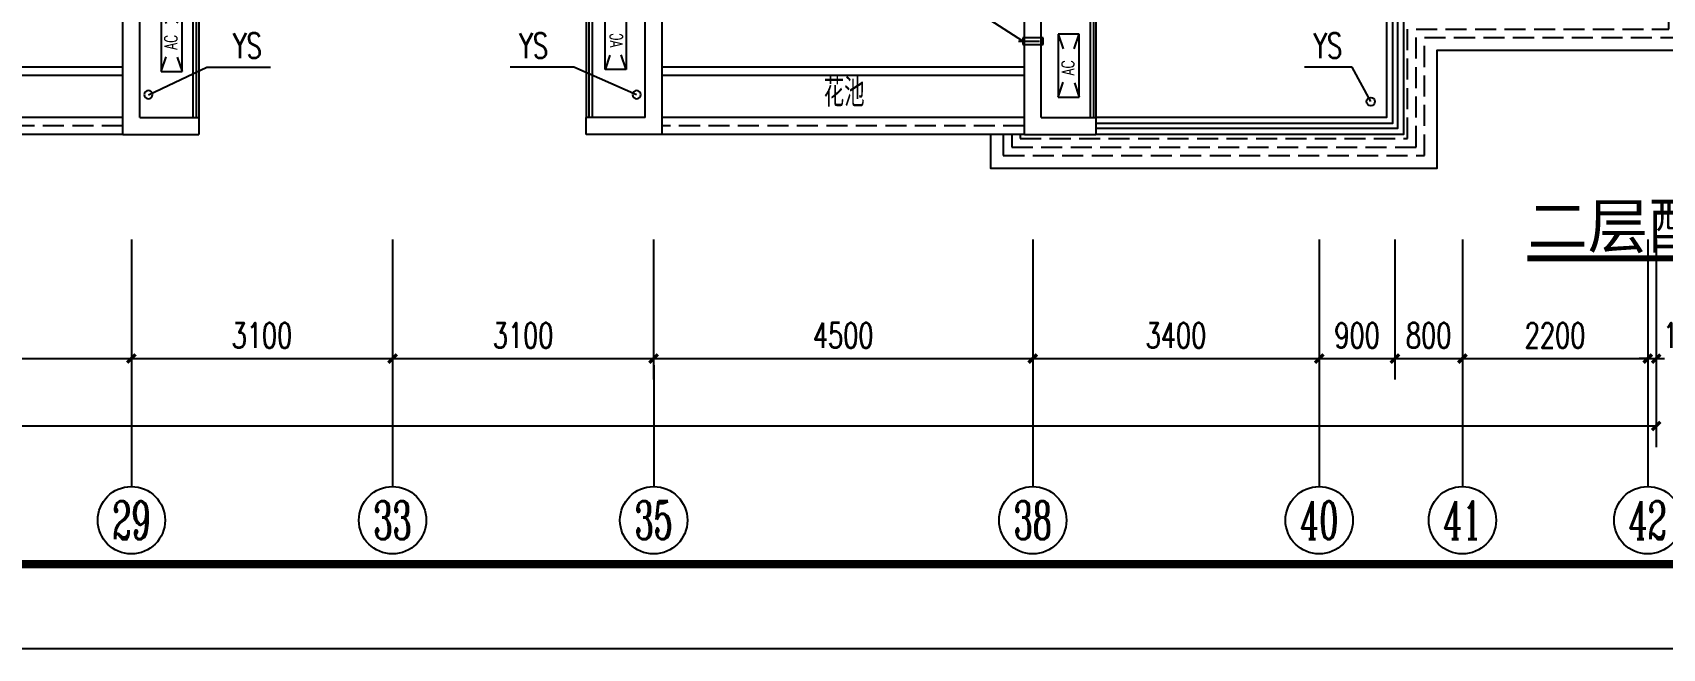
# Model space of a CAD drawing. Extents: x -993182 to -819982, y 169304 to 600104.
# Drawn here: x -943521 to -924175, y 362504 to 369816 of the extents above; entities that cross this region are included whole.
import ezdxf
from ezdxf.enums import TextEntityAlignment as Align

# ---------------------------------------------------------------- set-up
doc = ezdxf.new("R2010")
doc.units = 0
doc.header["$LTSCALE"] = 1000
doc.header["$MEASUREMENT"] = 0
doc.linetypes.add('DASH', pattern=[0.35, 0.25, -0.1])
for name, color, linetype in [('AXIS', 3, 'Continuous'), ('AXIS_TEXT', 7, 'Continuous'), ('DIM_LEAD', 3, 'Continuous'), ('DIM_SYMB', 3, 'Continuous'), ('kan', 146, 'Continuous'), ('KTIAO', 124, 'Continuous'), ('PUB_TEXT', 7, 'Continuous'), ('PUB_TITLE', 146, 'Continuous'), ('WALL', 4, 'Continuous'), ('屋面', 139, 'Continuous'), ('栏杆', 169, 'Continuous'), ('空调、空调洞', 66, 'Continuous'), ('面层', 215, 'Continuous')]:
    doc.layers.add(name, color=color, linetype=linetype)
doc.layers.add('RENDERING', color=125, linetype='Continuous', lineweight=13)
doc.styles.add('-黑体', font='simhei.ttf')
doc.styles.add('_ROMANC', font='romanc__.ttf', dxfattribs={"width": 0.700005})
doc.styles.add('_TCH_AXIS', font='COMPLEX', dxfattribs={"bigfont": 'GBCBIG'})
doc.styles.add('_TCH_DIM', font='SIMPLEX', dxfattribs={"bigfont": 'GBCBIG'})
doc.styles.add('_TCH_DIM_T3', font='SIMPLEX', dxfattribs={"width": 0.705882, "bigfont": 'GBCBIG'})
doc.styles.add('COMPLEX', font='COMPLEX')
doc.styles.add('DIM_FONT', font='simplex_.ttf', dxfattribs={"width": 0.7, "bigfont": 'GBCBIG'})
doc.styles.get("Standard").update_dxf_attribs({"font": 'gbenor.shx', "bigfont": 'gbcbig.shx'})
doc.dimstyles.new('_TCH_ARCH&&100', dxfattribs={"dimtxt": 297.5, "dimasz": 100, "dimexe": 250, "dimexo": 300, "dimgap": 126.25, "dimtad": 1, "dimdec": 0, "dimzin": 0, "dimdsep": 46, "dimtxsty": '_TCH_DIM_T3', "dimblk": 'ARCHTICK', "dimcen": 0.09, "dimclrt": 7, "dimazin": 2, "dimtfac": 1, "dimtdec": 0, "dimtix": 1, "dimtmove": 2, "dimatfit": 3, "dimfxl": 0, "dimtolj": 1, "dimtzin": 0, "dimarcsym": 0})

# ---------------------------------------------------------------- blocks, each defined once
blk = doc.blocks.new('90304092557924')
at = {"layer": 'KTIAO'}
for p, q in [((-375, 125), (-198, 66)), ((-375, 125), (-375, -125)), ((375, 125), (-375, 125)), ((375, 125), (198, 66)), ((375, -125), (375, 125)), ((-203, -68), (-375, -125)), ((-375, -125), (375, -125)), ((200, -67), (375, -125))]:
    blk.add_line(p, q, dxfattribs=at)
at = {"layer": 'KTIAO', "style": '_ROMANC', "width": 0.7}
blk.add_text('AC', height=148.6, dxfattribs=at).set_placement((-113, -66))
at = {"layer": 'KTIAO', "style": 'DIM_FONT', "oblique": 0, "width": 0.6, "flags": 9}
for tag in ['XSIZE', 'YSIZE']:
    blk.add_attdef(tag, (-375, -125), '', height=0.5, dxfattribs=at)
blk = doc.blocks.new('TRHH')
at = {"color": 6}
for centre in [(-244307, -473179), (-238511, -473179)]:
    blk.add_circle(centre, 50, dxfattribs=at)
blk = doc.blocks.new('A$C06D6341B')
at = {"layer": '空调、空调洞', "linetype": 'DASH'}
for p, q in [((80, 290), (0, 290)), ((0, 290), (0, 50)), ((40, 0), (40, 340)), ((80, 50), (80, 290)), ((0, 50), (80, 50))]:
    blk.add_line(p, q, dxfattribs=at)
blk = doc.blocks.new('kt')
at = {"layer": 'DIM_LEAD'}
blk.add_line((-395062, -799397), (-395672, -799004), dxfattribs=at)
at = {"layer": '空调、空调洞', "rotation": 270}
blk.add_blockref('A$C06D6341B', (-395112, -799357, -76424), dxfattribs=at)
blk = doc.blocks.new('_AXISO')
blk.add_circle((0, 0), 0.5)
at = {"layer": 'AXIS_TEXT', "style": 'COMPLEX', "width": 1.041667}
blk.add_attdef('A', text='', height=0.56, dxfattribs=at).set_placement((-0.25, -0.28), (0.25, -0.28), align=Align.FIT)
blk = doc.blocks.new('_ArchTick')
at = {"color": 0, "linetype": 'ByBlock', "const_width": 0.4}
blk.add_lwpolyline([(-0.5, -0.5), (0.5, 0.5)], dxfattribs=at)
blk = doc.blocks.new('*D786')
at = {"layer": 'AXIS', "color": 0, "lineweight": -2}
for p, q in [((-345509, -376960), (-345509, -379424)), ((-285409, -376960), (-285409, -379424)), ((-345509, -379174), (-285409, -379174))]:
    blk.add_line(p, q, dxfattribs=at)
at = {"layer": 'Defpoints', "color": 0}
for p in [(-345509, -376660), (-285409, -376660), (-285409, -379174)]:
    blk.add_point(p, dxfattribs=at)
at = {"layer": 'AXIS', "color": 0, "lineweight": -2, "xscale": 100, "yscale": 100, "zscale": 100, "rotation": 180}
blk.add_blockref('_ArchTick', (-345509, -379174), dxfattribs=at)
at = {"layer": 'AXIS', "color": 0, "lineweight": -2, "xscale": 100, "yscale": 100, "zscale": 100}
blk.add_blockref('_ArchTick', (-285409, -379174), dxfattribs=at)
at = {"layer": 'AXIS', "color": 7, "insert": (-315459, -378899), "char_height": 297.5, "attachment_point": 5, "style": '_TCH_DIM_T3'}
blk.add_mtext('\\A1;60100', dxfattribs=at)
blk = doc.blocks.new('*D805')
at = {"layer": 'AXIS', "color": 0, "lineweight": -2}
for p, q in [((-308009, -376960), (-308009, -378624)), ((-303509, -376960), (-303509, -378624)), ((-308009, -378374), (-303509, -378374))]:
    blk.add_line(p, q, dxfattribs=at)
at = {"layer": 'Defpoints', "color": 0}
for p in [(-308009, -376660), (-303509, -376660), (-303509, -378374)]:
    blk.add_point(p, dxfattribs=at)
at = {"layer": 'AXIS', "color": 0, "lineweight": -2, "xscale": 100, "yscale": 100, "zscale": 100, "rotation": 180}
blk.add_blockref('_ArchTick', (-308009, -378374), dxfattribs=at)
at = {"layer": 'AXIS', "color": 0, "lineweight": -2, "xscale": 100, "yscale": 100, "zscale": 100}
blk.add_blockref('_ArchTick', (-303509, -378374), dxfattribs=at)
at = {"layer": 'AXIS', "color": 7, "insert": (-305759, -378099), "char_height": 297.5, "attachment_point": 5, "style": '_TCH_DIM_T3'}
blk.add_mtext('\\A1;4500', dxfattribs=at)
blk = doc.blocks.new('*D806')
at = {"layer": 'AXIS', "color": 0, "lineweight": -2}
for p, q in [((-303509, -376960), (-303509, -378624)), ((-300409, -376960), (-300409, -378624)), ((-303509, -378374), (-300409, -378374))]:
    blk.add_line(p, q, dxfattribs=at)
at = {"layer": 'Defpoints', "color": 0}
for p in [(-303509, -376660), (-300409, -376660), (-300409, -378374)]:
    blk.add_point(p, dxfattribs=at)
at = {"layer": 'AXIS', "color": 0, "lineweight": -2, "xscale": 100, "yscale": 100, "zscale": 100, "rotation": 180}
blk.add_blockref('_ArchTick', (-303509, -378374), dxfattribs=at)
at = {"layer": 'AXIS', "color": 0, "lineweight": -2, "xscale": 100, "yscale": 100, "zscale": 100}
blk.add_blockref('_ArchTick', (-300409, -378374), dxfattribs=at)
at = {"layer": 'AXIS', "color": 7, "insert": (-301959, -378099), "char_height": 297.5, "attachment_point": 5, "style": '_TCH_DIM_T3'}
blk.add_mtext('\\A1;3100', dxfattribs=at)
blk = doc.blocks.new('*D807')
at = {"layer": 'AXIS', "color": 0, "lineweight": -2}
for p, q in [((-300409, -376960), (-300409, -378624)), ((-297309, -376960), (-297309, -378624)), ((-300409, -378374), (-297309, -378374))]:
    blk.add_line(p, q, dxfattribs=at)
at = {"layer": 'Defpoints', "color": 0}
for p in [(-300409, -376660), (-297309, -376660), (-297309, -378374)]:
    blk.add_point(p, dxfattribs=at)
at = {"layer": 'AXIS', "color": 0, "lineweight": -2, "xscale": 100, "yscale": 100, "zscale": 100, "rotation": 180}
blk.add_blockref('_ArchTick', (-300409, -378374), dxfattribs=at)
at = {"layer": 'AXIS', "color": 0, "lineweight": -2, "xscale": 100, "yscale": 100, "zscale": 100}
blk.add_blockref('_ArchTick', (-297309, -378374), dxfattribs=at)
at = {"layer": 'AXIS', "color": 7, "insert": (-298859, -378099), "char_height": 297.5, "attachment_point": 5, "style": '_TCH_DIM_T3'}
blk.add_mtext('\\A1;3100', dxfattribs=at)
blk = doc.blocks.new('*D808')
at = {"layer": 'AXIS', "color": 0, "lineweight": -2}
for p, q in [((-297309, -376960), (-297309, -378624)), ((-292809, -376960), (-292809, -378624)), ((-297309, -378374), (-292809, -378374))]:
    blk.add_line(p, q, dxfattribs=at)
at = {"layer": 'Defpoints', "color": 0}
for p in [(-297309, -376660), (-292809, -376660), (-292809, -378374)]:
    blk.add_point(p, dxfattribs=at)
at = {"layer": 'AXIS', "color": 0, "lineweight": -2, "xscale": 100, "yscale": 100, "zscale": 100, "rotation": 180}
blk.add_blockref('_ArchTick', (-297309, -378374), dxfattribs=at)
at = {"layer": 'AXIS', "color": 0, "lineweight": -2, "xscale": 100, "yscale": 100, "zscale": 100}
blk.add_blockref('_ArchTick', (-292809, -378374), dxfattribs=at)
at = {"layer": 'AXIS', "color": 7, "insert": (-295059, -378099), "char_height": 297.5, "attachment_point": 5, "style": '_TCH_DIM_T3'}
blk.add_mtext('\\A1;4500', dxfattribs=at)
blk = doc.blocks.new('*D809')
at = {"layer": 'AXIS', "color": 0, "lineweight": -2}
for p, q in [((-292809, -376960), (-292809, -378624)), ((-289409, -376960), (-289409, -378624)), ((-292809, -378374), (-289409, -378374))]:
    blk.add_line(p, q, dxfattribs=at)
at = {"layer": 'Defpoints', "color": 0}
for p in [(-292809, -376660), (-289409, -376660), (-289409, -378374)]:
    blk.add_point(p, dxfattribs=at)
at = {"layer": 'AXIS', "color": 0, "lineweight": -2, "xscale": 100, "yscale": 100, "zscale": 100, "rotation": 180}
blk.add_blockref('_ArchTick', (-292809, -378374), dxfattribs=at)
at = {"layer": 'AXIS', "color": 0, "lineweight": -2, "xscale": 100, "yscale": 100, "zscale": 100}
blk.add_blockref('_ArchTick', (-289409, -378374), dxfattribs=at)
at = {"layer": 'AXIS', "color": 7, "insert": (-291109, -378099), "char_height": 297.5, "attachment_point": 5, "style": '_TCH_DIM_T3'}
blk.add_mtext('\\A1;3400', dxfattribs=at)
blk = doc.blocks.new('*D810')
at = {"layer": 'AXIS', "color": 0, "lineweight": -2}
for p, q in [((-289409, -376960), (-289409, -378624)), ((-288509, -376960), (-288509, -378624)), ((-289409, -378374), (-288509, -378374))]:
    blk.add_line(p, q, dxfattribs=at)
at = {"layer": 'Defpoints', "color": 0}
for p in [(-289409, -376660), (-288509, -376660), (-288509, -378374)]:
    blk.add_point(p, dxfattribs=at)
at = {"layer": 'AXIS', "color": 0, "lineweight": -2, "xscale": 100, "yscale": 100, "zscale": 100, "rotation": 180}
blk.add_blockref('_ArchTick', (-289409, -378374), dxfattribs=at)
at = {"layer": 'AXIS', "color": 0, "lineweight": -2, "xscale": 100, "yscale": 100, "zscale": 100}
blk.add_blockref('_ArchTick', (-288509, -378374), dxfattribs=at)
at = {"layer": 'AXIS', "color": 7, "insert": (-288959, -378099), "char_height": 297.5, "attachment_point": 5, "style": '_TCH_DIM_T3'}
blk.add_mtext('\\A1;900', dxfattribs=at)
blk = doc.blocks.new('*D811')
at = {"layer": 'AXIS', "color": 0, "lineweight": -2}
for p, q in [((-288509, -376960), (-288509, -378624)), ((-287709, -376960), (-287709, -378624)), ((-288509, -378374), (-287709, -378374))]:
    blk.add_line(p, q, dxfattribs=at)
at = {"layer": 'Defpoints', "color": 0}
for p in [(-288509, -376660), (-287709, -376660), (-287709, -378374)]:
    blk.add_point(p, dxfattribs=at)
at = {"layer": 'AXIS', "color": 0, "lineweight": -2, "xscale": 100, "yscale": 100, "zscale": 100, "rotation": 180}
blk.add_blockref('_ArchTick', (-288509, -378374), dxfattribs=at)
at = {"layer": 'AXIS', "color": 0, "lineweight": -2, "xscale": 100, "yscale": 100, "zscale": 100}
blk.add_blockref('_ArchTick', (-287709, -378374), dxfattribs=at)
at = {"layer": 'AXIS', "color": 7, "insert": (-288109, -378099), "char_height": 297.5, "attachment_point": 5, "style": '_TCH_DIM_T3'}
blk.add_mtext('\\A1;800', dxfattribs=at)
blk = doc.blocks.new('*D812')
at = {"layer": 'AXIS', "color": 0, "lineweight": -2}
for p, q in [((-287709, -376960), (-287709, -378624)), ((-285509, -376960), (-285509, -378624)), ((-287709, -378374), (-285509, -378374))]:
    blk.add_line(p, q, dxfattribs=at)
at = {"layer": 'Defpoints', "color": 0}
for p in [(-287709, -376660), (-285509, -376660), (-285509, -378374)]:
    blk.add_point(p, dxfattribs=at)
at = {"layer": 'AXIS', "color": 0, "lineweight": -2, "xscale": 100, "yscale": 100, "zscale": 100, "rotation": 180}
blk.add_blockref('_ArchTick', (-287709, -378374), dxfattribs=at)
at = {"layer": 'AXIS', "color": 0, "lineweight": -2, "xscale": 100, "yscale": 100, "zscale": 100}
blk.add_blockref('_ArchTick', (-285509, -378374), dxfattribs=at)
at = {"layer": 'AXIS', "color": 7, "insert": (-286609, -378099), "char_height": 297.5, "attachment_point": 5, "style": '_TCH_DIM_T3'}
blk.add_mtext('\\A1;2200', dxfattribs=at)
blk = doc.blocks.new('*D813')
at = {"layer": 'AXIS', "color": 0, "lineweight": -2}
for p, q in [((-285509, -376960), (-285509, -378624)), ((-285409, -376960), (-285409, -378624)), ((-285509, -378374), (-285609, -378374)), ((-285509, -378374), (-285409, -378374)), ((-285409, -378374), (-285309, -378374))]:
    blk.add_line(p, q, dxfattribs=at)
at = {"layer": 'Defpoints', "color": 0}
for p in [(-285509, -376660), (-285409, -376660), (-285409, -378374)]:
    blk.add_point(p, dxfattribs=at)
at = {"layer": 'AXIS', "color": 0, "lineweight": -2, "xscale": 100, "yscale": 100, "zscale": 100}
blk.add_blockref('_ArchTick', (-285509, -378374), dxfattribs=at)
at = {"layer": 'AXIS', "color": 0, "lineweight": -2, "xscale": 100, "yscale": 100, "zscale": 100, "rotation": 180}
blk.add_blockref('_ArchTick', (-285409, -378374), dxfattribs=at)
at = {"layer": 'AXIS', "color": 7, "insert": (-285059, -378099), "char_height": 297.5, "attachment_point": 5, "style": '_TCH_DIM_T3'}
blk.add_mtext('\\A1;100', dxfattribs=at)
blk = doc.blocks.new('5#、7#楼参照')
at = {"color": 6}
blk.add_circle((-288796.8, -375322), 50, dxfattribs=at)
at = {"layer": 'AXIS'}
for p, q in [((-303508.8, -378451.5), (-303508.8, -379893.6)), ((-300408.8, -378451.5), (-300408.8, -379893.6)), ((-297308.8, -378451.5), (-297308.8, -379893.6)), ((-292808.8, -378451.5), (-292808.8, -379893.6)), ((-289408.8, -378451.5), (-289408.8, -379893.6)), ((-287708.8, -378451.5), (-287708.8, -379893.6)), ((-285508.8, -378451.5), (-285508.8, -379893.6))]:
    blk.add_line(p, q, dxfattribs=at)
at = {"layer": 'DIM_LEAD'}
for p, q in [((-303306.5, -375240.6), (-302613.5, -374912)), ((-302613.5, -374912), (-301859, -374912)), ((-298256, -374912), (-299010.5, -374912)), ((-297511.1, -375240.6), (-298256, -374912)), ((-289018.5, -374912), (-289582.4, -374912)), ((-288796.8, -375322), (-289018.5, -374912))]:
    blk.add_line(p, q, dxfattribs=at)
at = {"layer": 'kan'}
for p, q in [((-302708.8, -373612), (-302708.8, -375512)), ((-298108.8, -373612), (-298108.8, -375512)), ((-292058.8, -374312), (-292058.8, -375512))]:
    blk.add_line(p, q, dxfattribs=at)
for points in [[(-287608.8, -366912), (-285408.8, -366912), (-285408.8, -374312), (-288408.8, -374312), (-288408.8, -375712), (-292058.8, -375712)], [(-287608.8, -367112), (-285608.8, -367112), (-285608.8, -374112), (-288608.8, -374112), (-288608.8, -375512), (-292058.8, -375512)], [(-303608.8, -375512), (-307908.8, -375512)], [(-292908.8, -375512), (-297208.8, -375512)], [(-303608.8, -375712), (-307908.8, -375712)], [(-292908.8, -375712), (-297208.8, -375712)]]:
    blk.add_lwpolyline(points, dxfattribs=at)
at = {"layer": 'kan', "color": 124, "elevation": 0}
for points in [[(-303608.8, -374912), (-307908.8, -374912), (-307908.8, -374912)], [(-292908.8, -374912), (-297208.8, -374912), (-297208.8, -374912)], [(-303608.8, -375012), (-307908.8, -375012)], [(-292908.8, -375012), (-297208.8, -375012)]]:
    blk.add_lwpolyline(points, dxfattribs=at)
at = {"layer": 'kan', "linetype": 'DASH'}
for points in [[(-289508.8, -375512), (-292058.8, -375512)], [(-303608.8, -375612), (-307908.8, -375612)], [(-292908.8, -375612), (-297208.8, -375612)]]:
    blk.add_lwpolyline(points, dxfattribs=at)
at = {"layer": 'PUB_TITLE'}
blk.add_lwpolyline([(-354342.7, -381815.5), (-270242.7, -381815.5), (-270242.7, -322415.5), (-354342.7, -322415.5)], close=True, dxfattribs=at)
at = {"layer": 'PUB_TITLE', "const_width": 100}
blk.add_lwpolyline([(-351842.7, -380815.5), (-271242.7, -380815.5), (-271242.7, -323415.5), (-351842.7, -323415.5)], close=True, dxfattribs=at)
at = {"layer": 'WALL'}
for p, q in [((-303608.8, -375712), (-303608.8, -373612)), ((-303408.8, -375512), (-303408.8, -373612)), ((-297408.8, -375512), (-297408.8, -373612)), ((-297208.8, -375712), (-297208.8, -373612)), ((-292908.8, -375712), (-292908.8, -374212)), ((-292708.8, -375512), (-292708.8, -374312)), ((-303408.8, -375512), (-302708.8, -375512)), ((-302708.8, -375512), (-302708.8, -375712)), ((-297408.8, -375512), (-298108.8, -375512)), ((-298108.8, -375712), (-298108.8, -375512)), ((-292708.8, -375512), (-292058.8, -375512)), ((-292058.8, -375512), (-292058.8, -375712)), ((-303608.8, -375712), (-302708.8, -375712)), ((-297208.8, -375712), (-298108.8, -375712)), ((-292908.8, -375712), (-292058.8, -375712))]:
    blk.add_line(p, q, dxfattribs=at)
at = {"layer": '屋面', "color": 190}
blk.add_lwpolyline([(-293308.8, -375712), (-293308.8, -376112), (-288008.8, -376112), (-288008.8, -374712), (-285008.8, -374712), (-285008.8, -366512), (-287608.8, -366512)], dxfattribs=at)
at = {"layer": '屋面', "color": 190, "linetype": 'DASH'}
for points in [[(-293158.8, -375712), (-293158.8, -375962), (-288158.8, -375962), (-288158.8, -374562), (-285158.8, -374562), (-285158.8, -366662), (-287608.8, -366662)], [(-293058.8, -375712), (-293058.8, -375862), (-288258.8, -375862), (-288258.8, -374462), (-285258.8, -374462), (-285258.8, -366762), (-287608.8, -366762)], [(-292958.8, -375712), (-292958.8, -375762), (-288358.8, -375762), (-288358.8, -374362), (-285358.8, -374362), (-285358.8, -366862), (-287608.8, -366862)]]:
    blk.add_lwpolyline(points, dxfattribs=at)
at = {"layer": '栏杆'}
for p, q in [((-302778.8, -373612), (-302778.8, -375512)), ((-302738.8, -373612), (-302738.8, -375512)), ((-298078.8, -373612), (-298078.8, -375512)), ((-298038.8, -373612), (-298038.8, -375512)), ((-292128.8, -374312), (-292128.8, -375512)), ((-292088.8, -374312), (-292088.8, -375512))]:
    blk.add_line(p, q, dxfattribs=at)
for points in [[(-287608.8, -366982), (-285478.8, -366982), (-285478.8, -374242), (-288478.8, -374242), (-288478.8, -375642), (-292058.8, -375642)], [(-287608.8, -367042), (-285538.8, -367042), (-285538.8, -374182), (-288538.8, -374182), (-288538.8, -375582), (-292058.8, -375582)]]:
    blk.add_lwpolyline(points, dxfattribs=at)
at = {"color": 6, "xscale": -1}
blk.add_blockref('TRHH', (-541817.6, 97938.9), dxfattribs=at)
at = {"layer": 'AXIS'}
ref = blk.add_blockref('_AXISO', (-303508.8, -380293.6), dxfattribs=dict(at, xscale=800, yscale=800, zscale=800))
ref.add_attrib('A', '29', dxfattribs={"layer": 'AXIS_TEXT', "height": 452.55, "style": '_TCH_AXIS', "width": 0.617647}).set_placement((-303735.1, -380519.9), (-303282.5, -380519.9), align=Align.FIT)
ref = blk.add_blockref('_AXISO', (-300408.8, -380293.6), dxfattribs=dict(at, xscale=800, yscale=800, zscale=800))
ref.add_attrib('A', '33', dxfattribs={"layer": 'AXIS_TEXT', "height": 452.55, "style": '_TCH_AXIS', "width": 0.636364}).set_placement((-300635.1, -380519.9), (-300182.5, -380519.9), align=Align.FIT)
ref = blk.add_blockref('_AXISO', (-297308.8, -380293.6), dxfattribs=dict(at, xscale=800, yscale=800, zscale=800))
ref.add_attrib('A', '35', dxfattribs={"layer": 'AXIS_TEXT', "height": 452.55, "style": '_TCH_AXIS', "width": 0.636364}).set_placement((-297535.1, -380519.9), (-297082.5, -380519.9), align=Align.FIT)
ref = blk.add_blockref('_AXISO', (-292808.8, -380293.6), dxfattribs=dict(at, xscale=800, yscale=800, zscale=800))
ref.add_attrib('A', '38', dxfattribs={"layer": 'AXIS_TEXT', "height": 452.55, "style": '_TCH_AXIS', "width": 0.636364}).set_placement((-293035.1, -380519.9), (-292582.5, -380519.9), align=Align.FIT)
ref = blk.add_blockref('_AXISO', (-289408.8, -380293.6), dxfattribs=dict(at, xscale=800, yscale=800, zscale=800))
ref.add_attrib('A', '40', dxfattribs={"layer": 'AXIS_TEXT', "height": 452.55, "style": '_TCH_AXIS', "width": 0.6}).set_placement((-289635.1, -380519.9), (-289182.5, -380519.9), align=Align.FIT)
ref = blk.add_blockref('_AXISO', (-287708.8, -380293.6), dxfattribs=dict(at, xscale=800, yscale=800, zscale=800))
ref.add_attrib('A', '41', dxfattribs={"layer": 'AXIS_TEXT', "height": 452.55, "style": '_TCH_AXIS', "width": 0.7}).set_placement((-287935.1, -380519.9), (-287482.5, -380519.9), align=Align.FIT)
ref = blk.add_blockref('_AXISO', (-285508.8, -380293.6), dxfattribs=dict(at, xscale=800, yscale=800, zscale=800))
ref.add_attrib('A', '42', dxfattribs={"layer": 'AXIS_TEXT', "height": 452.55, "style": '_TCH_AXIS', "width": 0.6}).set_placement((-285735.1, -380519.9), (-285282.5, -380519.9), align=Align.FIT)
at = {"layer": 'RENDERING', "rotation": 90.00000000000001}
for p in [(-303031.6, -374591.5), (-292382.7, -374895)]:
    blk.add_blockref('90304092557924', p, dxfattribs=at)
at = {"layer": 'RENDERING', "xscale": -1, "rotation": 270}
blk.add_blockref('90304092557924', (-297761, -374567.5), dxfattribs=at)
at = {"layer": '面层'}
blk.add_blockref('kt', (102134.9, 424792.1), dxfattribs=at)
at = {"layer": 'DIM_LEAD', "color": 7, "style": '_TCH_DIM', "width": 0.705882}
for p in [(-302304, -374807), (-298905.5, -374807), (-289477.4, -374807)]:
    blk.add_text('YS', height=297.5, dxfattribs=at).set_placement(p)
at = {"layer": 'AXIS'}
for p1, p2, distance, picture, middle in [((-345508.8, -376660), (-285408.8, -376660), -2513.6, '*D786', (-315458.8, -378898.6)), ((-308008.8, -376660), (-303508.8, -376660), -1713.6, '*D805', (-305758.8, -378098.6)), ((-303508.8, -376660), (-300408.8, -376660), -1713.6, '*D806', (-301958.8, -378098.6)), ((-300408.8, -376660), (-297308.8, -376660), -1713.6, '*D807', (-298858.8, -378098.6)), ((-297308.8, -376660), (-292808.8, -376660), -1713.6, '*D808', (-295058.8, -378098.6)), ((-292808.8, -376660), (-289408.8, -376660), -1713.6, '*D809', (-291108.8, -378098.6)), ((-289408.8, -376660), (-288508.8, -376660), -1713.6, '*D810', (-288958.8, -378098.6)), ((-288508.8, -376660), (-287708.8, -376660), -1713.6, '*D811', (-288108.8, -378098.6)), ((-287708.8, -376660), (-285508.8, -376660), -1713.6, '*D812', (-286608.8, -378098.6))]:
    dim = blk.add_aligned_dim(p1=p1, p2=p2, distance=distance, dimstyle='_TCH_ARCH&&100', dxfattribs=at)
    dim.commit()
    dim.dimension.update_dxf_attribs({"geometry": picture, "text_midpoint": middle})
dim = blk.add_linear_dim(base=(-285408.8, -378373.6), p1=(-285508.8, -376660), p2=(-285408.8, -376660), angle=0, dimstyle='_TCH_ARCH&&100', dxfattribs=at)
dim.commit()
dim.dimension.update_dxf_attribs({"geometry": '*D813', "text_midpoint": (-285058.8, -378098.6), "dimtype": 129})

msp = doc.modelspace()

# ---------------------------------------------------------------- linework, layer by layer
at = {"layer": 'DIM_SYMB', "const_width": 70}
msp.add_lwpolyline([(-925777, 367134), (-918944, 367134)], dxfattribs=at)

# ---------------------------------------------------------------- block references
at = {"layer": '面层'}
msp.add_blockref('5#、7#楼参照', (-638840, 744319), dxfattribs=at)

# ---------------------------------------------------------------- texts
at = {"layer": 'DIM_SYMB', "color": 7, "style": '-黑体'}
msp.add_text('二层配电照明平面图', height=525.7, dxfattribs=at).set_placement((-925777, 367258, 0))
at = {"layer": 'PUB_TEXT'}
msp.add_text('花池', height=337.6, dxfattribs=at).set_placement((-934131, 368935, 0))

doc.saveas('drawing.dxf')
